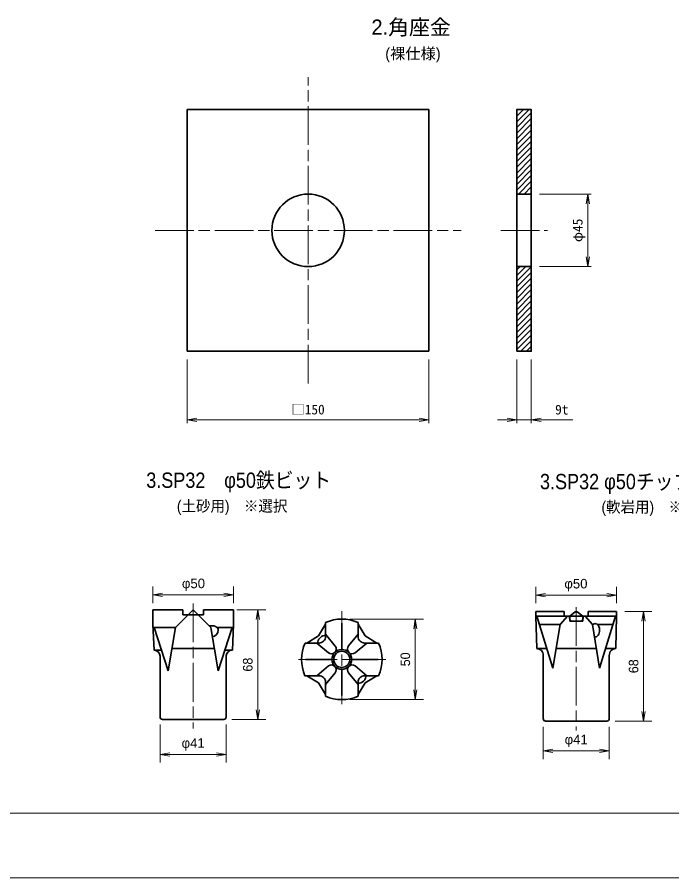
# Model space of a CAD drawing. Units: millimetres at full size, sheet at 1:2. Extents: x 1845 to 3525, y 0 to 1188.
# Drawn here: x 2399 to 2805, y 0 to 534 of the extents above; entities that cross this region are included whole.
import ezdxf
from ezdxf.enums import TextEntityAlignment as Align

# ---------------------------------------------------------------- set-up
doc = ezdxf.new("R2010")
doc.units = ezdxf.units.MM
doc.header["$LTSCALE"] = 2
doc.linetypes.add('CHAIN', pattern=[18.5, 12, -1.5, 3.5, -1.5])
for name, color, linetype, lineweight in [('1外形線', 7, 'Continuous', 35), ('2細い実線', 3, 'Continuous', 20), ('4中心線', 1, 'CHAIN', 13), ('6寸法線', 4, 'Continuous', 13), ('7 枠・タイトル', 7, 'Continuous', 13)]:
    doc.layers.add(name, color=color, linetype=linetype, lineweight=lineweight)
doc.styles.add('ＭＳ ゴシック', font='')
doc.styles.add('ＭＳ Ｐゴシック', font='')
doc.styles.get('ＭＳ ゴシック').set_extended_font_data('MS Gothic')
doc.styles.get('ＭＳ Ｐゴシック').set_extended_font_data('MS PGothic')
pattern_1 = [(45, (2131.32, -508.142), (-1.76777, 1.76777), [])]

# ---------------------------------------------------------------- blocks, each defined once
blk = doc.blocks.new('open_arrow')
at = {"color": 0, "linetype": 'Continuous', "lineweight": -2}
blk.add_lwpolyline([(7.5, 1.25), (0, 0), (7.5, -1.25)], dxfattribs=at)

msp = doc.modelspace()

# ---------------------------------------------------------------- hatches: boundary and pattern name
at = {"layer": '2細い実線'}
h = msp.add_hatch(dxfattribs=at)
h.set_pattern_fill('USER', color=256, style=0, pattern_type=2)
h.set_pattern_definition(pattern_1)
h.paths.add_polyline_path([(2718.117, 476.759), (2709.117, 476.759), (2709.117, 424.259), (2718.117, 424.259)])
h = msp.add_hatch(dxfattribs=at)
h.set_pattern_fill('USER', color=256, style=0, pattern_type=2)
h.set_pattern_definition(pattern_1)
h.paths.add_polyline_path([(2718.117, 379.259), (2709.117, 379.259), (2709.117, 326.759), (2718.117, 326.759)])

# ---------------------------------------------------------------- linework, layer by layer
at = {"layer": '1外形線'}
for p, q in [((2654.597, 476.759), (2504.597, 476.759)), ((2504.597, 476.759), (2504.597, 326.759)), ((2654.597, 326.759), (2654.597, 476.759)), ((2709.117, 424.259), (2718.117, 424.259)), ((2709.117, 379.259), (2718.117, 379.259)), ((2504.597, 326.759), (2654.597, 326.759)), ((2483.23, 166.27), (2483.23, 157.27)), ((2483.23, 166.27), (2501.73, 166.27)), ((2497.249, 155.27), (2507.542, 165.563)), ((2501.73, 166.27), (2501.73, 163.27)), ((2519.249, 155.27), (2508.956, 165.563)), ((2514.73, 166.27), (2514.73, 163.27)), ((2514.73, 166.27), (2533.23, 166.27)), ((2533.23, 166.27), (2533.23, 157.268)), ((2501.73, 163.27), (2505.249, 163.27)), ((2504.816, 163.27), (2511.644, 163.27)), ((2511.249, 163.27), (2514.73, 163.27)), ((2720.977, 165.27), (2720.977, 162.27)), ((2720.977, 165.27), (2738.477, 165.27)), ((2720.977, 162.27), (2721.477, 142.27)), ((2720.977, 162.27), (2741.977, 162.27)), ((2721.59, 162.27), (2731.487, 130.149)), ((2735.977, 157.27), (2740.477, 162.27)), ((2738.477, 165.27), (2738.477, 162.27)), ((2741.977, 159.27), (2741.727, 162.27)), ((2741.977, 162.27), (2745.341, 165.042)), ((2741.977, 162.27), (2749.977, 162.27)), ((2741.977, 162.27), (2741.977, 160.27)), ((2749.977, 162.27), (2746.613, 165.042)), ((2749.977, 159.27), (2750.227, 162.27)), ((2749.977, 162.27), (2749.977, 160.27)), ((2749.977, 162.27), (2770.977, 162.27)), ((2755.977, 157.27), (2751.477, 162.27)), ((2753.477, 165.27), (2770.977, 165.27)), ((2753.477, 165.27), (2753.477, 162.27)), ((2770.365, 162.27), (2760.475, 130.103)), ((2770.977, 162.27), (2770.477, 142.27)), ((2770.977, 165.27), (2770.977, 162.27)), ((2483.23, 157.27), (2484.067, 141.272)), ((2483.336, 155.27), (2497.249, 155.27)), ((2484.108, 155.27), (2492.746, 128.443)), ((2492.746, 128.443), (2497.322, 155.343)), ((2523.713, 128.443), (2519.131, 155.388)), ((2533.163, 155.27), (2523.134, 155.27)), ((2532.351, 155.27), (2523.713, 128.443)), ((2533.23, 157.27), (2532.695, 141.271)), ((2590.364, 157.297), (2585.96, 150.062)), ((2590.372, 149.68), (2590.363, 158.386)), ((2600.501, 142.052), (2600.501, 158.052)), ((2610.638, 149.702), (2610.628, 158.407)), ((2610.638, 149.702), (2610.628, 158.407)), ((2610.638, 157.297), (2615.042, 150.062)), ((2723.13, 157.27), (2735.977, 157.27)), ((2735.977, 157.27), (2731.487, 130.149)), ((2741.977, 159.27), (2749.977, 159.27)), ((2755.977, 157.27), (2760.475, 130.103)), ((2756.354, 157.27), (2755.977, 157.27)), ((2768.828, 157.27), (2758.996, 157.27)), ((2585.96, 150.062), (2578.742, 145.638)), ((2596.429, 143.833), (2590.367, 151.109)), ((2604.593, 143.842), (2610.64, 151.13)), ((2604.593, 143.842), (2610.64, 151.13)), ((2615.042, 150.062), (2622.259, 145.638)), ((2586.372, 145.68), (2577.667, 145.689)), ((2592.226, 139.616), (2584.931, 145.655)), ((2608.806, 139.634), (2616.088, 145.688)), ((2608.806, 139.634), (2616.088, 145.688)), ((2614.66, 145.684), (2623.365, 145.684)), ((2614.66, 145.684), (2623.365, 145.684)), ((2484.1, 141.271), (2488.616, 141.271)), ((2495.492, 142.27), (2520.968, 142.27)), ((2527.844, 141.272), (2532.695, 141.272)), ((2721.477, 142.27), (2727.752, 142.27)), ((2733.494, 142.27), (2745.977, 142.27)), ((2758.461, 142.27), (2745.977, 142.27)), ((2770.477, 142.27), (2764.216, 142.27)), ((2487.73, 137.568), (2487.73, 99.77)), ((2528.73, 137.996), (2528.73, 99.77)), ((2594.001, 135.552), (2578.001, 135.552)), ((2607.001, 135.552), (2623.001, 135.552)), ((2725.431, 138.025), (2725.493, 98.765)), ((2766.524, 138.025), (2766.462, 98.765)), ((2592.211, 131.459), (2584.922, 125.412)), ((2600.501, 129.052), (2600.501, 113.052)), ((2608.806, 131.47), (2616.088, 125.415)), ((2586.351, 125.415), (2577.645, 125.424)), ((2578.726, 125.419), (2585.956, 121.007)), ((2596.419, 127.247), (2590.364, 119.964)), ((2604.593, 127.262), (2610.64, 119.973)), ((2614.66, 125.419), (2623.365, 125.419)), ((2622.276, 125.419), (2615.046, 121.007)), ((2585.956, 121.007), (2590.372, 113.785)), ((2590.368, 121.393), (2590.368, 112.688)), ((2610.638, 121.401), (2610.628, 112.696)), ((2615.046, 121.007), (2610.63, 113.785)), ((2489.23, 98.27), (2527.23, 98.27)), ((2726.977, 97.27), (2764.977, 97.27))]:
    msp.add_line(p, q, dxfattribs=at)
msp.add_lwpolyline([(2709.117, 326.759), (2718.117, 326.759), (2718.117, 476.759), (2709.117, 476.759)], close=True, dxfattribs=at)
for centre, radius in [((2579.597, 401.759), 22.5), ((2600.501, 135.532), 6.14), ((2600.487, 135.566), 5)]:
    msp.add_circle(centre, radius, dxfattribs=at)
for centre, radius, start, end in [((2508.249, 164.856), 1, 44.99969, 135), ((2600.532, 135.49), 25.043, 66.22496, 113.95856), ((2742.977, 160.27), 1, 180, 270), ((2745.977, 164.27), 1, 50.51384, 129.48643), ((2748.977, 160.27), 1, 270, 0), ((2586.373, 149.654), 4, 269.80798, 0.37628), ((2614.638, 149.684), 4, 179.74656, 270.31486), ((2600.563, 135.52), 25.043, 156.04142, 203.77503), ((2600.458, 135.564), 25.043, 336.10286, 23.83647), ((2483.86, 137.405), 3.873, 2.40625, 86.94202), ((2532.666, 137.282), 4, 94.39257, 169.71768), ((2594.066, 141.985), 3, 228.59997, 38.02067), ((2606.961, 141.999), 3, 138.53854, 307.95925), ((2721.438, 138.253), 4, 356.73209, 90), ((2770.517, 138.253), 4, 90, 183.26791), ((2594.054, 129.092), 3, 318.4771, 127.89781), ((2606.961, 129.104), 3, 52.04075, 221.46146), ((2586.368, 121.415), 4, 359.68512, 90.25342), ((2614.638, 121.419), 4, 89.68514, 180.25344), ((2600.489, 135.594), 25.043, 246.16352, 293.89712), ((2489.23, 99.77), 1.5, 180, 270), ((2527.23, 99.77), 1.5, 270, 0), ((2726.993, 98.77), 1.5, 180, 270), ((2764.962, 98.77), 1.5, 270, 0)]:
    msp.add_arc(centre, radius, start, end, dxfattribs=at)
for centre, major_axis, ratio, start_param, end_param in [((2519.788, 153.861), (-3.985, 0), 0.650921, 3.1415927, 5.1052524), ((2757.675, 153.77), (0, 3.958), 0.714598, 4.712389, 6.9089501), ((2519.788, 153.861), (-0.483, 4.195), 0.943128, 3.082681, 4.6042421), ((2588.518, 147.593), (-2.472, -2.478), 0.588796, 3.4771399, 5.9851153), ((2757.675, 153.77), (0, 4.345), 0.65093, 2.9974813, 4.712389), ((2612.575, 123.562), (-2.475, -2.475), 0.588796, 0.29807, 2.8060454)]:
    msp.add_ellipse(centre, major_axis=major_axis, ratio=ratio, start_param=start_param, end_param=end_param, dxfattribs=at)
at = {"layer": '4中心線'}
for p, q in [((2579.597, 306.759), (2579.597, 496.759)), ((2484.597, 401.759), (2674.597, 401.759)), ((2699.117, 401.759), (2728.117, 401.759)), ((2508.23, 170.289), (2508.23, 92.722)), ((2745.977, 167.839), (2745.977, 91.309)), ((2600.501, 165.507), (2600.501, 107.804)), ((2573.639, 135.552), (2627.851, 135.552))]:
    msp.add_line(p, q, dxfattribs=at)
at = {"layer": '6寸法線'}
for p, q in [((2723.197, 424.259), (2755.249, 424.259)), ((2753.249, 424.259), (2753.249, 379.259)), ((2723.197, 379.259), (2755.249, 379.259)), ((2504.527, 321.679), (2504.527, 282.125)), ((2654.527, 321.679), (2654.527, 282.125)), ((2709.117, 321.679), (2709.117, 282.125)), ((2718.117, 321.679), (2718.117, 282.125)), ((2504.527, 284.125), (2654.527, 284.125)), ((2697.117, 284.125), (2743.925, 284.125)), ((2483.23, 170.35), (2483.23, 180.662)), ((2533.27, 170.35), (2533.27, 180.662)), ((2720.977, 170.35), (2720.977, 180.507)), ((2770.977, 170.35), (2770.977, 180.507)), ((2483.23, 175.582), (2533.27, 175.582)), ((2720.977, 175.427), (2770.977, 175.427)), ((2535.243, 166.27), (2553.385, 166.27)), ((2548.305, 166.27), (2548.305, 98.27)), ((2605.572, 160.533), (2651.172, 160.533)), ((2646.092, 160.533), (2646.092, 110.552)), ((2776.057, 165.27), (2792.846, 165.27)), ((2787.766, 165.27), (2787.766, 97.27)), ((2605.565, 110.552), (2651.172, 110.552)), ((2532.31, 98.27), (2553.385, 98.27)), ((2770.057, 97.27), (2792.846, 97.27)), ((2487.73, 95.144), (2487.73, 71.441)), ((2528.73, 95.144), (2528.73, 71.441)), ((2725.477, 93.69), (2725.477, 73.643)), ((2766.477, 93.69), (2766.477, 73.643)), ((2487.73, 76.521), (2528.73, 76.521)), ((2725.477, 78.723), (2766.477, 78.723))]:
    msp.add_line(p, q, dxfattribs=at)
at = {"layer": '7 枠・タイトル'}
for p, q in [((1885.001, 40), (3485.001, 40)), ((1845.001, 0), (3525.001, 0))]:
    msp.add_line(p, q, dxfattribs=at)

# ---------------------------------------------------------------- block references
at = {"layer": '6寸法線', "xscale": 0.8, "yscale": 0.8}
for p, rotation in [((2753.249, 424.259), 270), ((2753.249, 379.259), 90), ((2654.527, 284.125), 180), ((2709.117, 284.125), 180), ((2533.27, 175.582), 180), ((2770.977, 175.427), 180), ((2548.305, 166.27), 270), ((2646.092, 160.533), 270), ((2787.766, 165.27), 270), ((2646.092, 110.552), 90), ((2548.305, 98.27), 90), ((2787.766, 97.27), 90), ((2528.73, 76.521), 180), ((2766.477, 78.723), 180)]:
    msp.add_blockref('open_arrow', p, dxfattribs=dict(at, rotation=rotation))
for p in [(2504.527, 284.125), (2718.117, 284.125), (2483.23, 175.582), (2720.977, 175.427), (2487.73, 76.521), (2725.477, 78.723)]:
    msp.add_blockref('open_arrow', p, dxfattribs=at)

# ---------------------------------------------------------------- texts
at = {"layer": '6寸法線'}
for s, height, style, p in [('φ45', 6.076, 'ＭＳ ゴシック', (2746.849, 401.759)), ('50', 5.938, 'ＭＳ Ｐゴシック', (2639.892, 135.542)), ('68', 5.938, 'ＭＳ Ｐゴシック', (2542.105, 132.27)), ('68', 5.938, 'ＭＳ Ｐゴシック', (2781.566, 131.27))]:
    msp.add_text(s, height=height, rotation=90, dxfattribs=dict(at, style=style)).set_placement(p, align=Align.MIDDLE_CENTER)
at = {"layer": '6寸法線', "style": 'ＭＳ ゴシック'}
for s, p in [('□150', (2579.527, 290.59)), ('9t', (2737.021, 290.525))]:
    msp.add_text(s, height=6.076, dxfattribs=at).set_placement(p, align=Align.MIDDLE_CENTER)
at = {"layer": '6寸法線', "style": 'ＭＳ Ｐゴシック', "width": 1.05}
for s, p in [('φ50', (2508.416, 182.685)), ('φ50', (2745.789, 182.531)), ('φ41', (2508.23, 83.625)), ('φ41', (2745.977, 85.827))]:
    msp.add_text(s, height=5.938, dxfattribs=at).set_placement(p, align=Align.MIDDLE_CENTER)
at = {"layer": '7 枠・タイトル', "style": 'ＭＳ Ｐゴシック'}
msp.add_text('2.角座金', height=9.501, dxfattribs=at).set_placement((2668.124, 527.862), align=Align.MIDDLE_RIGHT)
msp.add_text('(裸仕様)', height=6.928, dxfattribs=at).set_placement((2644.642, 511.515), align=Align.MIDDLE_CENTER)
for s, height, width, p in [('3.SP32\u3000φ50鉄ビット', 9.501, 0.9, (2536.478, 246.729)), ('3.SP32 φ50チップ付きビット', 9.501, 0.9, (2799.892, 245.879)), ('(土砂用)\u3000※選択', 6.928, 0.95, (2532.419, 230.713)), ('(軟岩用)\u3000※選択', 6.928, 0.95, (2795.928, 230.12))]:
    msp.add_text(s, height=height, dxfattribs=dict(at, width=width)).set_placement(p, align=Align.MIDDLE_CENTER)

doc.saveas('drawing.dxf')
